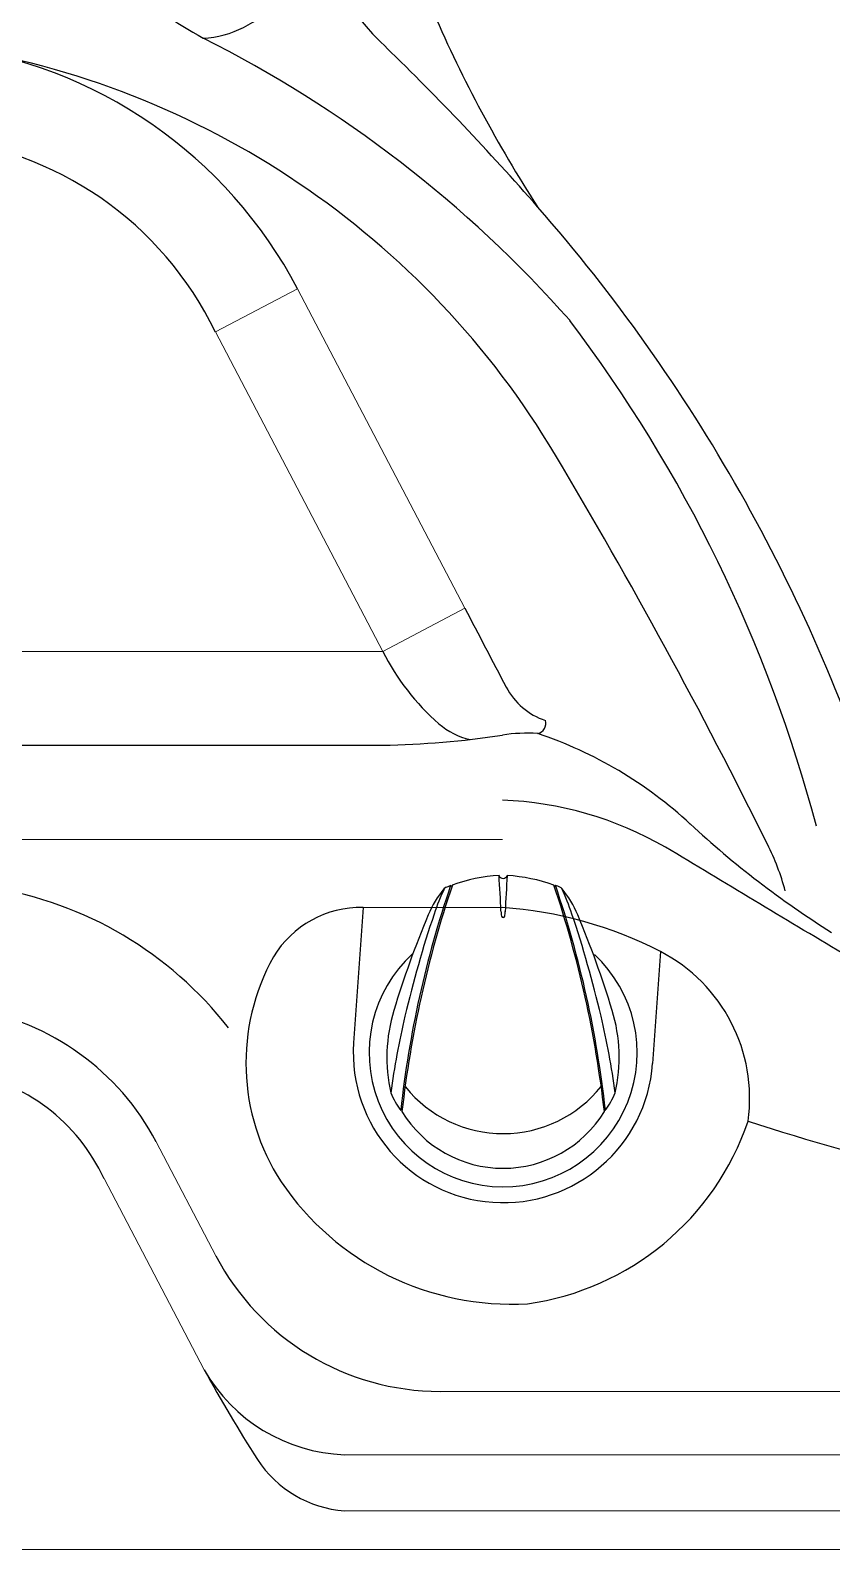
# Model space of a CAD drawing. Extents: x 832 to 911, y 781 to 934.
# Drawn here: x 869.94 to 882.6, y 797.09 to 821.1 of the extents above; entities that cross this region are included whole.
import ezdxf

# ---------------------------------------------------------------- set-up
doc = ezdxf.new("R2010")
doc.units = 0
doc.header["$MEASUREMENT"] = 0
doc.layers.add('1', color=4, linetype='Continuous')

# ---------------------------------------------------------------- blocks, each defined once
blk = doc.blocks.new('2014DV')
at = {"layer": '1', "color": 4, "linetype": 'Continuous'}
for p, q in [((-0.809, 2.634), (-0.83, 2.634)), ((0.809, 2.634), (0.83, 2.634))]:
    blk.add_line(p, q, dxfattribs=at)
at = {"layer": '1', "color": 3, "linetype": 'Continuous'}
for centre, radius, start, end in [((14.921, -2.715), 16.638, 161.2038, 173.7724), ((15.559, -2.872), 17.268, 161.3577, 173.5439), ((-18.175, 1.519), 18.155, 2.2649, 4.048), ((19.002, 1.473), 18.984, 175.9877, 177.717), ((-15.545, -2.869), 17.254, 6.4511, 18.6473), ((-14.924, -2.715), 16.638, 6.2276, 18.7962), ((2.626, 0.937), 3.923, 154.9337, 161.356), ((-2.63, 0.937), 3.923, 18.644, 25.0663), ((15.772, -3.498), 17.797, 161.356, 166.7532), ((0.36, 2.242), 0.394, 180.7592, 192.1536), ((-0.347, 2.239), 0.38, 347.8464, 358.5818), ((-15.776, -3.498), 17.797, 13.2468, 18.644), ((0, 2.165), 0.0256, 192.1536, 347.8464), ((10.632, -2.289), 12.517, 166.7532, 172.4083), ((-10.636, -2.289), 12.517, 7.5917, 13.2468), ((0, 0.708), 1.986, 218.9581, 321.3523)]:
    blk.add_arc(centre, radius, start, end, dxfattribs=at)
at = {"layer": '1', "color": 4, "linetype": 'Continuous'}
for centre, radius, start, end in [((-2.484, 6.434), 4.134, 292.4868, 293.5777), ((0.09, 0.193), 2.613, 93.4013, 109.9959), ((0, 2.823), 0.0684, 198.3657, 341.6343), ((-0.09, 0.193), 2.612, 70.0037, 86.6001), ((0.158, 0.886), 1.882, 66.6313, 69.2027), ((0.317, 1.551), 1.627, 140.1433, 157.3677), ((-0.87, 2.535), 0.0857, 112.4868, 136.57), ((0.871, 2.548), 0.0736, 39.2103, 62.7798), ((-0.321, 1.551), 1.627, 22.6323, 39.8567), ((13.837, -4.085), 16.275, 157.3677, 163.014), ((-13.841, -4.085), 16.275, 16.986, 22.6323), ((0, 0), 2.119, 132.4792, 47.0681), ((0.698, -0.072), 2.536, 163.014, 192.8482), ((-0.702, -0.072), 2.536, 347.1518, 16.986), ((-0.268, 0.036), 1.65, 203.9862, 215.0096), ((0.264, 0.036), 1.65, 324.9904, 336.0138), ((0, 0.051), 1.877, 211.5215, 328.4785)]:
    blk.add_arc(centre, radius, start, end, dxfattribs=at)
blk = doc.blocks.new('2017 SOVEREIGN HL')
at = {"layer": '1', "color": 3, "linetype": 'Continuous', "lineweight": 15}
for p, q in [((41.166, 19.242), (42.465, 19.923)), ((45.11, 14.875), (42.465, 19.923)), ((43.811, 14.194), (41.166, 19.242)), ((43.811, 14.194), (45.11, 14.875)), ((32.817, 14.194), (43.811, 14.194)), ((32.818, 11.222), (45.703, 11.222)), ((43.5, 10.147), (45.703, 10.147)), ((40.229, 6.446), (41.174, 4.643)), ((39.406, 5.862), (40.99, 2.839)), ((65.158, 2.5), (44.717, 2.5)), ((43.204, 1.5), (65.158, 1.5)), ((65.158, 0.614), (43.204, 0.614))]:
    blk.add_line(p, q, dxfattribs=at)
at = {"layer": '1', "color": 2}
for p, q in [((32.818, 12.713), (43.811, 12.713)), ((43.5, 10.147), (43.351, 8.007)), ((48.201, 9.45), (48.078, 7.68))]:
    blk.add_line(p, q, dxfattribs=at)
at = {"layer": '1', "color": 4, "linetype": 'Continuous', "lineweight": 0}
blk.add_lwpolyline([(79.658, 86.973), (79.658, 5.732, -0.202913), (73.926, 0), (5.732, 0, -0.202913), (0, 5.732), (0, 86.973, -0.202913), (5.732, 92.705), (73.926, 92.705, -0.202913)], format="xyb", close=True, dxfattribs=at)
at = {"layer": '1', "color": 3}
for centre, radius, start, end in [((40.87, 25.532), 1.652, 273.5454, 6.2061), ((48.058, 28.066), 6.025, 203.0105, 225.8769), ((63.948, 32.681), 21.077, 203.4612, 212.9394), ((36.033, 16.552), 7.262, 27.6603, 83.0751), ((34.901, 10.36), 13.552, 30.7874, 81.2319), ((13.984, -7.068), 42.918, 41.2325, 45.8769), ((36.258, 16.877), 5.448, 25.7264, 85.0095), ((25.906, 3.382), 27.064, 17.7836, 41.2325), ((-31.66, -29.298), 91.032, 26.37789, 30.78744), ((65277.554, 34203.401), 73648.673, 207.65917272, 207.66026545), ((47.211, 15.918), 3.812, 206.8879, 228.8035), ((46.727, 14.137), 1.089, 207.6603, 251.6053), ((45.42, 13.872), 1.092, 228.8035, 258.0422), ((46.224, 13.058), 0.166, 283.262, 15.9266), ((45.481, 6.24), 5.609, 60.0235, 87.7357), ((-1603.08, -2742.657), 3210.946, 58.991603, 59.049859), ((46.133, 9.281), 4.198, 15.6242, 26.3779), ((43.466, 8.533), 1.614, 88.7822, 148.8084), ((45.273, 3.775), 6.386, 62.7028, 86.1358), ((45.102, 7.69), 3.453, 150.913, 212.9437), ((47.006, 7.134), 2.606, 352.0038, 62.7028), ((36.686, 4.589), 4, 27.6616, 80.9312), ((36.712, 4.618), 2.967, 24.7842, 80.8542), ((45.501, 8.158), 4.315, 277.9972, 341.2598), ((59.493, 36.727), 31.55, 251.7008, 262.7771), ((45.849, 8.277), 4.399, 214.0743, 273.2878), ((44.717, 6.5), 4, 207.6592, 270.0006), ((60.669, 13.59), 22.424, 208.6473, 212.8528), ((43.305, 4.166), 2.668, 209.8117, 267.8472), ((43.33, 2.393), 1.783, 212.8528, 265.9737)]:
    blk.add_arc(centre, radius, start, end, dxfattribs=at)
at = {"layer": '1', "color": 2}
for centre, radius, start, end in [((51.002, 41.059), 19.889, 231.0983, 239.7176), ((32.34, 6.665), 19.262, 41.4716, 63.3725), ((28.382, 5.514), 23.056, 14.868, 37.0992), ((43.594, 26.65), 13.939, 270.893, 278.7029), ((46.097, 10.294), 2.608, 86.3867, 98.7029), ((44.147, 6.583), 6.658, 47.1806, 71.48), ((58.923, 22.529), 15.081, 227.1806, 237.8936), ((36.686, 4.592), 5.943, 37.9268, 80.9333), ((45.715, 7.852), 2.369, 176.2571, 355.8244)]:
    blk.add_arc(centre, radius, start, end, dxfattribs=at)
at = {"layer": '1', "color": 1, "linetype": 'Continuous'}
blk.add_blockref('2014DV', (45.715, 7.852), dxfattribs=at)

msp = doc.modelspace()

# ---------------------------------------------------------------- block references
at = {"layer": '1'}
msp.add_blockref('2017 SOVEREIGN HL', (831.694, 797.095), dxfattribs=at)

doc.saveas('drawing.dxf')
